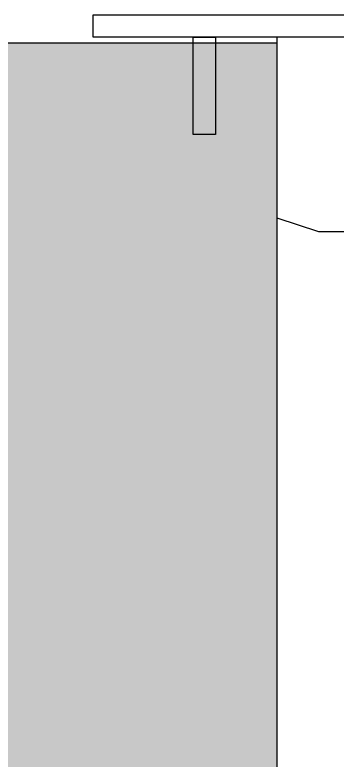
# Model space of a CAD drawing. Header units: millimetres. Extents: x 400392 to 401374, y 4543900 to 4544115.
# Drawn here: x 401265.0052 to 401265.1211, y 4544000.1587 to 4544000.4269 of the extents above; entities that cross this region are included whole.
import ezdxf

# ---------------------------------------------------------------- set-up
doc = ezdxf.new("R2010")
doc.units = ezdxf.units.MM
for name, color, linetype in [('görünüş prota', 4, 'Continuous'), ('kesit prota', 1, 'Continuous'), ('kesit tarama prota', 252, 'Continuous'), ('kiris prota', 6, 'Continuous')]:
    doc.layers.add(name, color=color, linetype=linetype)

# ---------------------------------------------------------------- blocks, each defined once
blk = doc.blocks.new('A$C750F51A7')
at = {"layer": 'görünüş prota', "color": 253, "lineweight": -2}
for p, q in [((-220.9844399376819, -61.96527114111814), (-220.9844399376819, -61.1652711411183)), ((-220.9844399376819, -61.1652711411183), (-73.3344399376819, -61.16527114111989)), ((-73.33443993768196, -61.96527114111996), (-220.9844399376819, -61.96527114111814)), ((-217.3844399376821, -65.46527114111831), (-217.384439937682, -61.96527114111825)), ((-217.384439937682, -61.96527114111825), (-216.5844399376821, -61.96527114111825)), ((-216.5844399376821, -61.96527114111825), (-216.5844399376822, -65.46527114111831)), ((-214.3844399376816, -61.96527114111825), (-214.3844399376817, -68.46527114111831)), ((-216.5844399376822, -65.46527114111831), (-217.3844399376821, -65.46527114111831)), ((-214.3844399376817, -68.46527114111831), (-212.8844399376817, -68.96527114111831)), ((-212.8844399376817, -68.96527114111831), (-211.3844399376817, -68.96527114111831))]:
    blk.add_line(p, q, dxfattribs=at)
blk = doc.blocks.new('K-K Kesiti')
at = {"layer": 'kesit tarama prota'}
h = blk.add_hatch(color=256, dxfattribs=at)
h.dxf.hatch_style = 1
h.paths.add_polyline_path([(401472.2185555315, 4543999.307138099), (401469.1105998647, 4543999.307138099), (401469.1105998647, 4544002.5471381), (401468.6107228913, 4544002.5471381), (401468.6103474704, 4544002.3601381), (401468.3203473842, 4544002.3601381), (401468.3203473842, 4544002.190138099), (401468.030347298, 4544002.190138099), (401468.030347298, 4544002.020138099), (401467.7403472118, 4544002.020138099), (401467.7403472118, 4544001.850138099), (401467.4503471258, 4544001.850138099), (401467.4503471258, 4544001.680138099), (401467.1603470396, 4544001.680138099), (401467.1603470396, 4544001.510138099), (401466.8703469534, 4544001.510138099), (401466.8703469534, 4544001.340138099), (401466.5803468672, 4544001.340138099), (401466.5803468672, 4544001.170138099), (401466.2903467811, 4544001.170138099), (401466.2903467811, 4544001.000138099), (401466.000346695, 4544001.000138099), (401466.000346695, 4544000.830138099), (401465.7103466088, 4544000.830138099), (401465.7103466088, 4544000.660138099), (401465.4203465226, 4544000.660138099), (401465.4203465226, 4544000.4901381), (401465.1303464365, 4544000.4901381), (401465.1303464365, 4544000.3201381), (401464.8403463503, 4544000.3201381), (401464.8403463503, 4544000.150138099), (401464.5503462641, 4544000.150138099), (401464.5503462641, 4543999.980138099), (401464.260346178, 4543999.980138099), (401464.260346178, 4543999.810138099), (401463.9703460919, 4543999.810138099), (401463.9703460919, 4543999.640138099), (401460.7399401229, 4543999.640138099), (401460.7399401229, 4543999.470138099), (401460.4499400367, 4543999.470138099), (401460.4499400367, 4543999.300138099), (401460.1599399506, 4543999.300138099), (401460.1599399506, 4543999.130138099), (401459.8699398644, 4543999.130138099), (401459.8699398644, 4543998.960138099), (401459.5799397783, 4543998.960138099), (401459.5799397783, 4543998.790138099), (401459.2899396921, 4543998.790138099), (401459.2899396921, 4543998.620138099), (401458.9999396059, 4543998.620138099), (401458.9999396059, 4543998.450138099), (401455.9299386939, 4543998.450138099), (401455.9299386939, 4544000.747138099), (401459.0658182795, 4544000.747138099), (401461.3481126884, 4544002.0471381), (401463.9579094022, 4544002.0471381), (401463.9579094022, 4544002.5471381), (401461.2121918212, 4544002.5471381), (401458.9298974123, 4544001.247138099), (401455.4299386939, 4544001.247138099), (401455.4299386939, 4543999.307138099), (401453.2251672366, 4543999.307138099), (401453.2251672366, 4543998.107138099), (401472.2185555315, 4543998.107138099)])
h.paths.add_polyline_path([(401463.7977633355, 4543999.307138099), (401468.6105998649, 4544002.128455226), (401468.6105998649, 4543999.307138099)], flags=16)
at = {"layer": 'kesit prota', "color": 1}
blk.add_lwpolyline([(401455.4299386939, 4544001.247138099), (401458.9298974123, 4544001.247138099), (401461.2121918212, 4544002.5471381), (401463.9579094022, 4544002.5471381), (401463.9579094022, 4544002.0471381)], dxfattribs=at)
at = {"layer": 'kiris prota', "color": 1, "xscale": 0.01, "yscale": 0.01, "zscale": 0.01}
blk.add_blockref('A$C750F51A7', (401466.1017538016, 4544003.168829223), dxfattribs=at)

msp = doc.modelspace()

# ---------------------------------------------------------------- block references
msp.add_blockref('K-K Kesiti', (-198.8585085888626, -2.130323696881533))

doc.saveas('drawing.dxf')
